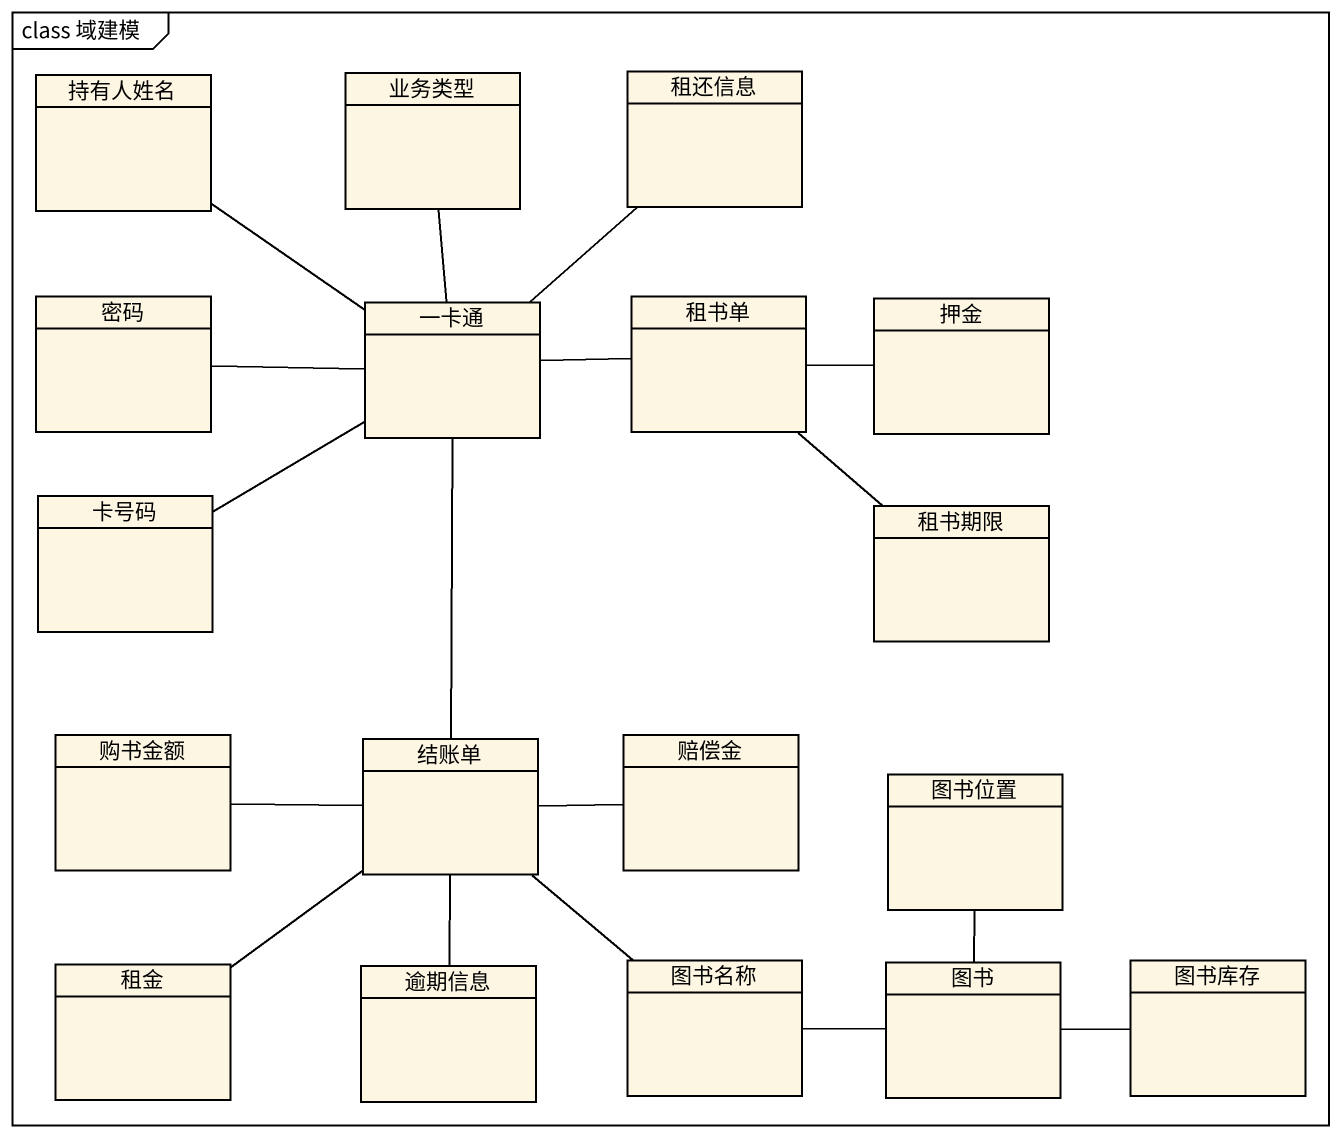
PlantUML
@startuml
mainframe class 域建模
hide circle
hide empty members
class 持有人姓名
class 业务类型
class 租还信息
class 密码
class 一卡通
class 租书单
class 押金
class 卡号码
class 租书期限
class 购书金额
class 结账单
class 赔偿金
class 图书位置
class 租金
class 逾期信息
class 图书名称
class 图书
class 图书库存
持有人姓名 -- 一卡通
密码 -right- 一卡通
一卡通 -up- 业务类型
一卡通 -up- 租还信息
一卡通 -right- 租书单
一卡通 -left- 卡号码
一卡通 -- 结账单
租书单 -right- 押金
租书单 -- 租书期限
结账单 -left- 购书金额
结账单 -right- 赔偿金
结账单 -- 租金
结账单 -- 逾期信息
结账单 -- 图书名称
图书 -up- 图书位置
图书 -left- 图书名称
图书 -right- 图书库存
@enduml
